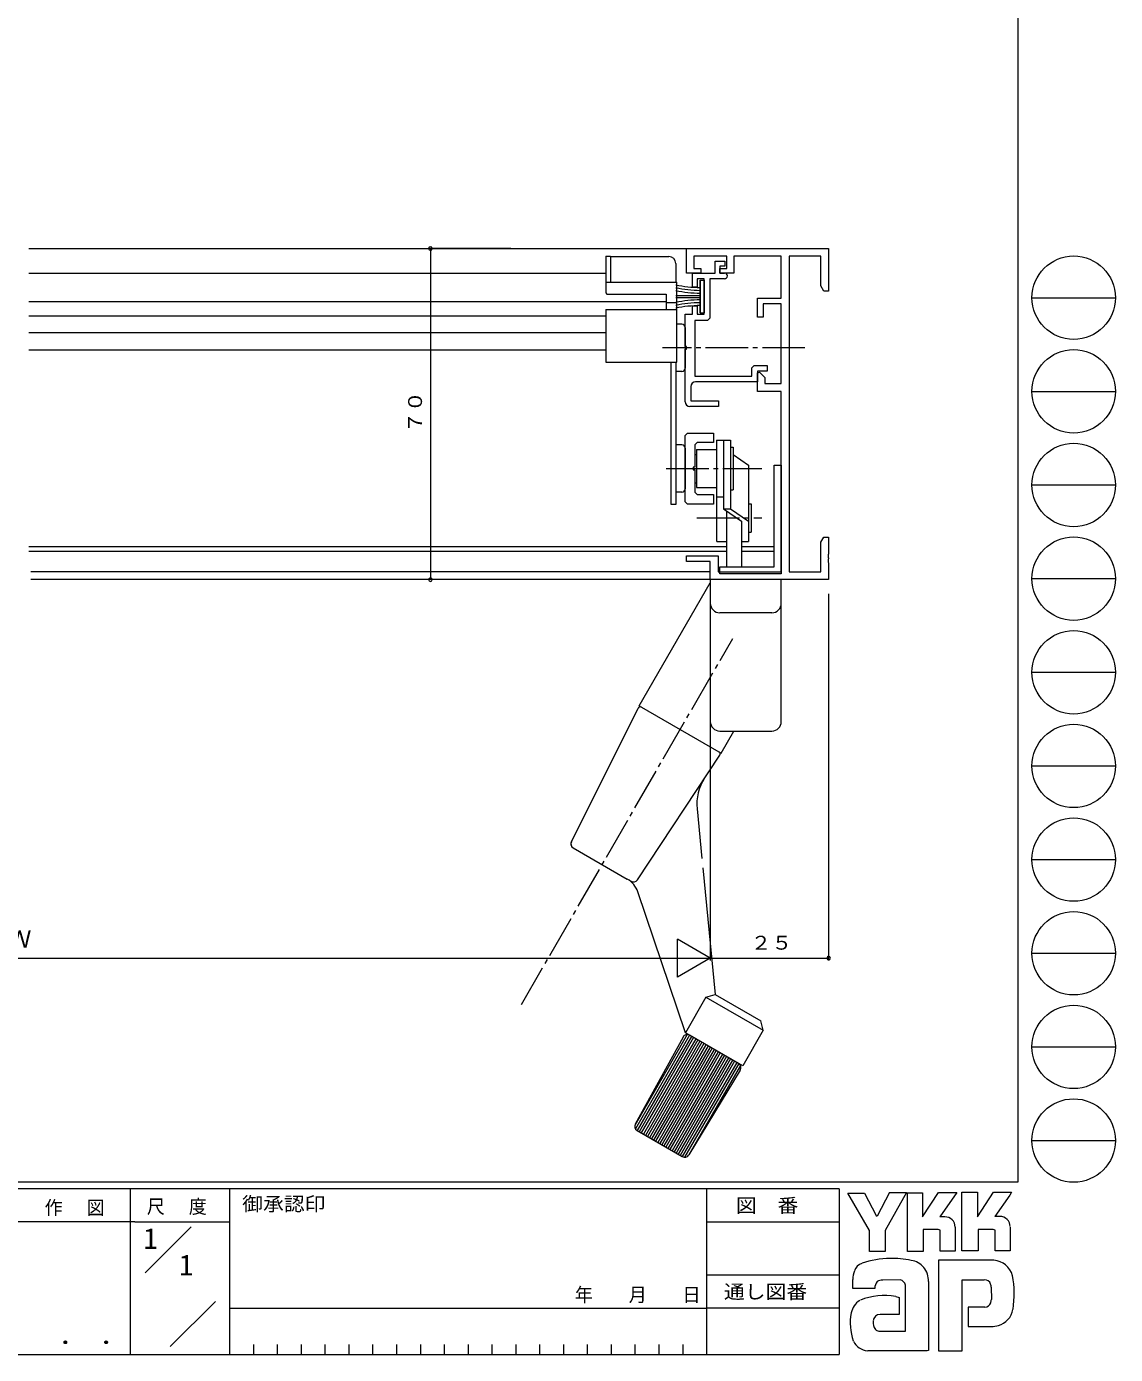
# Model space of a CAD drawing. Units: millimetres on the paper. Extents: x -420 to 373, y -297 to 267.
# Drawn here: x 142.8 to 372.9, y -297 to -16.3 of the extents above; entities that cross this region are included whole.
import ezdxf
from ezdxf.enums import TextEntityAlignment as Align

# ---------------------------------------------------------------- set-up
doc = ezdxf.new("R2010")
doc.units = ezdxf.units.MM
doc.linetypes.add('CHAIN2', pattern=[12, 9, -1, 1, -1])
doc.linetypes.add('DASHED3', pattern=[4, 3, -1])
for name, color, linetype, lineweight in [('0-1_YKK_ZWAK', 7, 'Continuous', 9), ('0-3_YKK_11', 7, 'Continuous', 9), ('0-4_YKK_12', 2, 'Continuous', 9), ('0-6_YKK_13', 4, 'Continuous', 9), ('0-7_YKK_D', 6, 'Continuous', 9)]:
    doc.layers.add(name, color=color, linetype=linetype, lineweight=lineweight)
doc.layers.add('0-2_USER1', color=3, linetype='Continuous')
doc.styles.add('ＭＳ ゴシック', font='')
doc.styles.get('ＭＳ ゴシック').set_extended_font_data('MS Gothic')

msp = doc.modelspace()

# ---------------------------------------------------------------- linework, layer by layer
at = {"layer": '0-1_YKK_ZWAK'}
for p, q in [((352.3, 264.4), (352.3, -260.6)), ((355.276, -73.616), (372.916, -73.616)), ((355.276, -93.412), (372.916, -93.412)), ((355.276, -113.208), (372.916, -113.208)), ((355.276, -133.004), (372.916, -133.004)), ((355.276, -152.8), (372.916, -152.8)), ((355.276, -172.596), (372.916, -172.596)), ((355.276, -192.392), (372.916, -192.392)), ((355.276, -212.188), (372.916, -212.188)), ((355.276, -231.984), (372.916, -231.984)), ((355.276, -251.78), (372.916, -251.78)), ((352.3, -260.6), (-417.7, -260.6)), ((314.5, -262), (-417.7, -262)), ((164.7, -262), (164.7, -297)), ((185.7, -262), (185.7, -297)), ((286.5, -262), (286.5, -297)), ((314.5, -262), (314.5, -297)), ((316.337, -262.906), (319.851, -262.906)), ((320.932, -270.799), (316.337, -262.906)), ((325.136, -262.798), (322.581, -267.771)), ((328.96, -275.231), (328.96, -262.825)), ((340.474, -262.717), (343.745, -262.717)), ((340.474, -275.123), (340.474, -262.717)), ((347.178, -262.717), (350.962, -262.717)), ((350.583, -263.365), (347.461, -267.825)), ((350.962, -262.717), (350.583, -263.365)), ((165.684, -268.999), (97.5, -268.999)), ((165.684, -268.999), (185.7, -268.999)), ((286.5, -269), (314.5, -269)), ((336.879, -267.906), (335.84, -267.906)), ((348.501, -267.825), (347.461, -267.825)), ((167.87, -279.736), (177.564, -270.043)), ((335.474, -270.582), (332.284, -270.582)), ((339.042, -270.069), (339.042, -275.15)), ((343.88, -270.555), (343.88, -275.123)), ((347.069, -270.555), (343.88, -270.555)), ((347.502, -270.717), (347.069, -270.555)), ((347.502, -275.096), (347.502, -270.717)), ((350.664, -270.069), (350.664, -275.096)), ((347.502, -275.046), (347.553, -275.096)), ((347.124, -277.096), (335.528, -277.096)), ((335.528, -277.096), (335.528, -296.206)), ((343.88, -275.123), (340.474, -275.123)), ((350.664, -275.096), (347.502, -275.096)), ((286.5, -280.199), (314.5, -280.199)), ((317.418, -283.07), (317.418, -281.141)), ((322.067, -283.07), (317.418, -283.07)), ((327.446, -281.205), (323.748, -281.275)), ((328.527, -292.071), (328.527, -282.34)), ((333.42, -281.583), (333.42, -296.179)), ((340.555, -281.259), (345.204, -281.259)), ((340.555, -296.206), (340.555, -281.259)), ((346.673, -282.756), (346.691, -285.391)), ((173.172, -295.345), (182.696, -285.821)), ((185.7, -287.2), (286.5, -287.2)), ((314.5, -287.199), (286.5, -287.199)), ((327.176, -288.53), (323.181, -288.535)), ((341.772, -286.989), (341.772, -291.125)), ((345.313, -286.989), (341.772, -286.989)), ((341.772, -291.125), (347.097, -291.125)), ((347.097, -291.125), (348.178, -290.882)), ((322.905, -292.071), (328.527, -292.071)), ((328.095, -292.071), (328.446, -292.071)), ((328.527, -292.07), (328.528, -292.071)), ((-417.7, -297), (314.5, -297)), ((190.74, -294.9), (190.74, -297)), ((195.78, -294.9), (195.78, -297)), ((200.82, -294.9), (200.82, -297)), ((205.86, -294.9), (205.86, -297)), ((210.9, -294.9), (210.9, -297)), ((215.94, -294.9), (215.94, -297)), ((220.98, -294.9), (220.98, -297)), ((226.02, -294.9), (226.02, -297)), ((231.06, -294.9), (231.06, -297)), ((236.1, -294.9), (236.1, -297)), ((241.14, -294.9), (241.14, -297)), ((246.18, -294.9), (246.18, -297)), ((251.22, -294.9), (251.22, -297)), ((256.26, -294.9), (256.26, -297)), ((261.3, -294.9), (261.3, -297)), ((266.34, -294.9), (266.34, -297)), ((271.38, -294.9), (271.38, -297)), ((276.42, -294.9), (276.42, -297)), ((281.46, -294.9), (281.46, -297)), ((322.067, -296.26), (320.58, -296.26)), ((333.095, -296.233), (322.067, -296.26)), ((333.42, -296.179), (333.095, -296.233))]:
    msp.add_line(p, q, dxfattribs=at)
for points in [[(319.851, -262.906), (322.364, -267.609), (322.581, -267.771)], [(325.136, -262.798), (328.762, -262.798), (324.229, -270.826)], [(328.96, -262.825), (332.176, -262.825), (332.176, -267.923), (335.555, -262.771)], [(335.555, -262.771), (339.38, -262.771), (335.84, -267.906)], [(343.745, -262.717), (343.745, -267.908), (347.178, -262.717)], [(324.229, -270.826), (324.229, -275.258), (320.932, -275.258), (320.932, -270.799)], [(332.284, -270.582), (332.284, -275.231), (328.96, -275.231)], [(339.042, -275.15), (335.906, -275.15), (335.906, -270.744), (335.474, -270.582)], [(326.473, -284.773), (327.176, -284.935), (327.176, -288.53)], [(335.528, -296.206), (339.772, -296.206), (340.555, -296.206)]]:
    msp.add_lwpolyline(points, dxfattribs=at)
for centre in [(364.096, -73.616), (364.096, -93.412), (364.096, -113.208), (364.096, -133.004), (364.096, -152.8), (364.096, -172.596), (364.096, -192.392), (364.096, -212.188), (364.096, -231.984), (364.096, -251.78)]:
    msp.add_circle(centre, 8.82, dxfattribs=at)
for centre, radius, start, end in [((336.879, -270.069), 2.163, 0.00165, 89.99603), ((348.501, -269.988), 2.163, 0.00165, 89.99603), ((320.106, -280.055), 2.444, 109.02126, 161.51263), ((325.222, -294.401), 17.68, 89.89165, 109.30847), ((325.741, -297.463), 20.748, 78.78009, 91.46938), ((329.03, -281.496), 4.449, 40.66422, 80.31693), ((346.972, -281.44), 4.341, 14.44571, 87.08746), ((322.459, -281.166), 5.037, 158.41083, 179.71774), ((328.809, -281.485), 4.612, 358.78058, 38.76563), ((330.666, -284.187), 20.86, 350.99026, 10.67624), ((324.175, -283.007), 2.109, 138.46381, 181.71359), ((323.615, -282.971), 1.701, 85.50551, 126.78038), ((326.956, -282.754), 1.625, 14.75519, 72.44994), ((345.365, -282.479), 1.229, 16.43123, 96.91661), ((343.031, -283.208), 3.673, 4.93422, 17.03551), ((320.927, -288.927), 3.908, 121.8271, 169.08475), ((324.02, -297.854), 13.309, 79.38097, 112.05824), ((345.314, -285.684), 1.306, 269.95467, 342.90144), ((343.01, -285.041), 3.697, 343.6902, 354.75362), ((327.949, -290.395), 11.082, 168.76372, 199.80078), ((323.19, -289.979), 1.445, 90.33952, 178.03638), ((347.035, -286.745), 4.291, 285.4429, 349.90448), ((324.082, -290.328), 2.369, 171.08202, 216.71922), ((323.15, -290.565), 1.526, 230.97279, 260.7549), ((320.94, -292.443), 3.823, 207.31435, 263.59464)]:
    msp.add_arc(centre, radius, start, end, dxfattribs=at)
at = {"layer": '0-3_YKK_11'}
for p, q in [((282.3, -63.216), (312.3, -63.216)), ((282.3, -68.416), (282.3, -63.216)), ((312.3, -63.216), (312.3, -72.216)), ((283.8, -64.846), (283.8, -67.416)), ((290.8, -64.846), (283.8, -64.846)), ((288.3, -65.916), (290.4, -65.916)), ((288.3, -68.416), (288.3, -65.916)), ((289.3, -66.916), (289.3, -68.416)), ((290.4, -66.916), (289.3, -66.916)), ((290.4, -65.916), (290.4, -66.916)), ((290.8, -67.416), (290.8, -64.846)), ((292.3, -64.846), (292.3, -68.416)), ((302.3, -64.846), (292.3, -64.846)), ((302.3, -73.716), (302.3, -64.846)), ((310.67, -64.846), (303.93, -64.846)), ((303.93, -64.846), (303.93, -131.586)), ((310.67, -71.125), (310.67, -64.846)), ((285.3, -68.416), (282.3, -68.416)), ((283.5, -68.416), (288.3, -68.416)), ((283.5, -71.366), (283.5, -68.416)), ((283.8, -67.416), (285.3, -67.416)), ((284.5, -69.616), (284.5, -71.366)), ((286, -69.616), (284.5, -69.616)), ((285.3, -67.416), (285.3, -68.416)), ((286, -77.116), (286, -69.616)), ((287.2, -69.616), (287.2, -77.916)), ((290.3, -69.616), (287.2, -69.616)), ((289.3, -67.416), (290.8, -67.416)), ((289.3, -68.416), (289.3, -67.416)), ((292.3, -68.416), (289.3, -68.416)), ((289.3, -68.416), (290.3, -68.416)), ((284.5, -71.366), (283.5, -71.366)), ((311.3, -72.216), (310.67, -71.125)), ((312.3, -72.216), (311.3, -72.216)), ((283.5, -75.366), (284.5, -75.366)), ((283.5, -77.116), (283.5, -75.366)), ((284.5, -75.366), (284.5, -77.116)), ((297.3, -73.716), (302.3, -73.716)), ((297.3, -77.716), (297.3, -73.716)), ((298.5, -74.916), (298.5, -77.716)), ((302.3, -74.916), (298.5, -74.916)), ((302.3, -91.786), (302.3, -74.916)), ((282, -77.116), (283.5, -77.116)), ((282, -83.916), (282, -77.116)), ((284, -78.416), (284, -90.216)), ((286.7, -78.416), (284, -78.416)), ((284.5, -77.116), (286, -77.116)), ((287.2, -77.916), (286.7, -78.416)), ((298.5, -77.716), (297.3, -77.716)), ((282.3, -83.916), (282, -83.916)), ((282.3, -84.516), (282.3, -83.916)), ((282, -84.516), (282.3, -84.516)), ((282, -95.616), (282, -84.516)), ((296.1, -88.416), (296.6, -87.916)), ((296.1, -90.216), (296.1, -88.416)), ((296.6, -87.916), (299.3, -87.916)), ((297.3, -89.116), (297.3, -91.416)), ((299.3, -89.116), (297.3, -89.116)), ((297.3, -89.515), (297.67, -89.362)), ((297.3, -93.416), (297.3, -89.515)), ((297.67, -89.362), (298.8, -90.492)), ((299.3, -87.916), (299.3, -89.116)), ((283.2, -92.416), (283.2, -95.416)), ((284, -90.216), (296.1, -90.216)), ((297.3, -91.416), (284.2, -91.416)), ((298.8, -90.492), (298.8, -91.786)), ((298.8, -91.786), (302.3, -91.786)), ((283.2, -95.416), (289, -95.416)), ((289, -95.416), (289, -96.616)), ((302.3, -93.416), (297.3, -93.416)), ((302.3, -131.586), (302.3, -93.416)), ((289, -96.616), (283, -96.616)), ((282, -102.735), (282.5, -102.235)), ((282, -116.735), (282, -102.735)), ((282.5, -102.235), (288, -102.235)), ((288, -102.235), (288, -104.235)), ((284.5, -104.235), (284, -104.735)), ((284, -104.735), (284, -109.435)), ((288, -104.235), (284.5, -104.235)), ((283.7, -109.435), (283.7, -110.035)), ((284, -109.435), (283.7, -109.435)), ((283.7, -110.035), (284, -110.035)), ((284, -110.035), (284, -114.735)), ((284, -114.735), (284.5, -115.235)), ((282.5, -117.235), (282, -116.735)), ((288, -117.235), (282.5, -117.235)), ((284.5, -115.235), (288, -115.235)), ((288, -115.235), (288, -117.235)), ((310.67, -125.307), (311.3, -124.216)), ((310.67, -131.586), (310.67, -125.307)), ((311.3, -124.216), (312.3, -124.216)), ((312.3, -124.216), (312.3, -127.757)), ((282.3, -128.216), (288.93, -128.216)), ((282.3, -129.416), (282.3, -128.216)), ((288.93, -128.216), (288.93, -131.586)), ((312.3, -127.757), (312.18, -127.941)), ((312.18, -127.941), (312.18, -128.491)), ((312.18, -128.491), (312.3, -128.674)), ((312.3, -128.758), (312.18, -128.941)), ((312.18, -128.941), (312.18, -129.491)), ((312.3, -128.674), (312.3, -128.758)), ((287.3, -129.416), (282.3, -129.416)), ((287.3, -133.216), (287.3, -129.416)), ((288.93, -131.586), (302.3, -131.586)), ((303.93, -131.586), (310.67, -131.586)), ((312.18, -129.491), (312.3, -129.674)), ((312.3, -129.674), (312.3, -133.216)), ((312.3, -133.216), (287.3, -133.216))]:
    msp.add_line(p, q, dxfattribs=at)
for centre, radius, start, end in [((290.3, -69.016), 0.6, 270, 90), ((284.2, -92.416), 1, 90, 180), ((283, -95.616), 1, 180, 270)]:
    msp.add_arc(centre, radius, start, end, dxfattribs=at)
at = {"layer": '0-4_YKK_12'}
for p, q in [((143.3, -63.216), (282.591, -63.216)), ((143.3, -68.416), (265.2, -68.416)), ((143.3, -74.436), (278, -74.436)), ((143.3, -77.456), (265.2, -77.456)), ((143.3, -80.956), (265.2, -80.956)), ((143.3, -84.646), (265.2, -84.646)), ((143.3, -126.216), (290.7, -126.216)), ((293.9, -126.216), (300.8, -126.216)), ((143.3, -127.216), (290.7, -127.216)), ((293.9, -127.216), (300.8, -127.216)), ((143.674, -131.516), (287.3, -131.516)), ((287.3, -133.216), (143.674, -133.216))]:
    msp.add_line(p, q, dxfattribs=at)
at = {"layer": '0-6_YKK_13'}
for p, q in [((265.2, -64.821), (265.2, -72.605)), ((265.2, -64.821), (266.2, -64.821)), ((266.2, -64.821), (266.2, -70.324)), ((266.2, -64.902), (278.5, -64.902)), ((280, -66.402), (280, -70.324)), ((285.15, -69.921), (286, -69.921)), ((285.15, -69.921), (285.15, -76.821)), ((285.15, -76.821), (285.15, -69.921)), ((286, -69.921), (286, -76.821)), ((265.2, -70.324), (280.2, -70.324)), ((265.2, -72.605), (265.431, -72.836)), ((265.431, -72.836), (278, -72.836)), ((278, -72.836), (278, -76.116)), ((280.2, -87.226), (280.2, -70.324)), ((278, -74.598), (280.2, -74.598)), ((280, -73.171), (285.15, -73.171)), ((280, -73.571), (285.15, -73.571)), ((265.2, -76.116), (265.2, -87.226)), ((265.2, -76.116), (280.2, -76.116)), ((285.15, -76.821), (286, -76.821)), ((281.3, -79.216), (280.2, -79.216)), ((282, -79.916), (282, -88.516)), ((265.2, -87.226), (280.2, -87.226)), ((279, -117.34), (279, -87.226)), ((280, -87.226), (280, -117.34)), ((281.3, -89.216), (280, -89.216)), ((288.6, -103.738), (291.6, -103.738)), ((288.6, -103.738), (288.6, -115.738)), ((290.1, -103.738), (290.1, -118.251)), ((291.6, -103.738), (291.6, -118.251)), ((281.3, -104.74), (280, -104.74)), ((282, -105.44), (282, -114.04)), ((284.4, -105.738), (284.4, -113.738)), ((284.4, -105.738), (288.6, -105.738)), ((291.6, -105.238), (292.1, -105.238)), ((292.1, -105.238), (292.1, -114.238)), ((284, -106.738), (284.4, -106.738)), ((292.1, -106.776), (295.4, -109.038)), ((295.4, -109.038), (295.4, -125.156)), ((300.8, -109.016), (302.3, -109.016)), ((300.8, -130.516), (300.8, -109.016)), ((302.3, -109.016), (302.3, -132.016)), ((281.3, -114.74), (280, -114.74)), ((284, -112.738), (284.4, -112.738)), ((284.4, -113.738), (288.6, -113.738)), ((291.6, -114.238), (292.1, -114.238)), ((280, -117.34), (279, -117.34)), ((288.6, -115.738), (290.1, -115.738)), ((288.7, -125.156), (288.7, -115.738)), ((295.4, -117.156), (295.9, -117.156)), ((295.9, -117.156), (295.9, -123.156)), ((290.1, -118.251), (293.9, -120.856)), ((290.1, -118.251), (291.6, -118.251)), ((290.7, -118.662), (290.7, -130.516)), ((291.6, -118.251), (295.4, -120.856)), ((293.9, -120.856), (293.9, -130.516)), ((295.4, -123.156), (295.9, -123.156)), ((288.7, -125.156), (290.7, -125.156)), ((293.9, -125.156), (295.4, -125.156)), ((272.29, -159.875), (287.3, -133.876)), ((302.3, -133.216), (287.3, -133.216)), ((287.3, -133.216), (287.3, -163.216)), ((302.3, -132.016), (289.3, -132.016)), ((302.3, -163.216), (302.3, -133.216)), ((300.3, -140.216), (289.3, -140.216)), ((272.29, -159.875), (289.61, -169.875)), ((257.942, -188.611), (272.052, -160.35)), ((289.3, -165.216), (300.3, -165.216)), ((289.61, -169.875), (292.3, -165.216)), ((271.897, -196.668), (289.317, -170.318)), ((284.487, -181.685), (285.523, -192.19)), ((258.337, -189.924), (269.744, -196.51)), ((285.715, -194.131), (288.359, -220.941)), ((282.029, -229.006), (271.981, -199.241)), ((286.379, -221.472), (282.029, -229.006)), ((282.414, -229.383), (271.335, -248.572)), ((281.537, -229.902), (271.432, -248.317)), ((282.914, -229.517), (271.469, -249.34)), ((283.347, -229.767), (271.847, -249.686)), ((283.78, -230.017), (272.28, -249.936)), ((294.153, -236.006), (282.029, -229.006)), ((293.268, -235.495), (282.914, -229.517)), ((298.503, -228.472), (294.153, -236.006)), ((284.213, -230.267), (272.713, -250.186)), ((284.646, -230.517), (273.146, -250.436)), ((285.079, -230.767), (273.579, -250.686)), ((285.512, -231.017), (274.012, -250.936)), ((285.945, -231.267), (274.445, -251.186)), ((286.378, -231.517), (274.878, -251.436)), ((286.811, -231.767), (275.311, -251.686)), ((287.244, -232.017), (275.744, -251.936)), ((287.677, -232.267), (276.177, -252.186)), ((288.11, -232.517), (276.61, -252.436)), ((288.543, -232.767), (277.043, -252.686)), ((288.976, -233.017), (277.476, -252.936)), ((289.409, -233.267), (277.909, -253.186)), ((289.842, -233.517), (278.342, -253.436)), ((290.275, -233.767), (278.775, -253.686)), ((290.708, -234.017), (279.208, -253.936)), ((291.141, -234.267), (279.641, -254.186)), ((291.574, -234.517), (280.074, -254.436)), ((292.007, -234.767), (280.507, -254.686)), ((292.44, -235.017), (280.94, -254.936)), ((292.873, -235.267), (281.373, -255.186)), ((293.306, -235.518), (281.873, -255.319)), ((293.623, -236.88), (282.728, -254.838)), ((293.659, -235.906), (282.745, -254.81)), ((271.809, -249.664), (281.373, -255.185))]:
    msp.add_line(p, q, dxfattribs=at)
at = {"layer": '0-6_YKK_13', "linetype": 'CHAIN2'}
for p, q in [((307.3, -84.216), (277.2, -84.216)), ((277.964, -109.738), (298.168, -109.738)), ((284.466, -120.156), (298.168, -120.156)), ((247.365, -223.046), (292.048, -145.652))]:
    msp.add_line(p, q, dxfattribs=at)
at = {"layer": '0-6_YKK_13'}
for points in [[(289.3, -132.016), (289.3, -130.516), (300.8, -130.516)], [(286.379, -221.472), (288.359, -220.941), (297.972, -226.491)], [(286.379, -221.472), (298.503, -228.472), (297.972, -226.491)]]:
    msp.add_lwpolyline(points, dxfattribs=at)
for centre, radius, start, end in [((278.5, -66.402), 1.5, 0, 90), ((285.575, -43.471), 28, 258.51524, 269.13029), ((285.575, -44.071), 28, 258.51524, 269.13029), ((285.575, -44.671), 28, 258.51524, 269.13029), ((285.575, -102.071), 28, 90.86969, 101.48474), ((285.575, -102.671), 28, 90.86969, 101.48474), ((285.575, -103.271), 28, 90.86969, 101.48474), ((281.3, -79.916), 0.7, 0, 90), ((281.3, -88.516), 0.7, 270, 0), ((281.3, -105.44), 0.7, 0, 90), ((281.3, -114.04), 0.7, 270, 0), ((289.3, -138.216), 2, 180, 270), ((300.3, -138.216), 2, 270, 0), ((272.5, -160.573), 0.5, 60, 153.46822), ((289.3, -163.216), 2, 180, 270), ((300.3, -163.216), 2, 270, 0), ((288.9, -170.042), 0.5, 326.53177, 60), ((294.439, -180.704), 10, 146.53177, 185.63374), ((258.837, -189.058), 1, 153.46822, 239.99998), ((267.244, -200.84), 5, 18.65222, 60), ((271.063, -196.117), 1, 239.99998, 326.53177), ((282.414, -230.383), 1, 60, 151.24536), ((292.768, -236.361), 1, 328.75462, 60), ((272.309, -248.798), 1, 151.24536, 239.99998), ((281.873, -254.319), 1, 239.99998, 328.75462)]:
    msp.add_arc(centre, radius, start, end, dxfattribs=at)
at = {"layer": '0-6_YKK_13', "linetype": 'DASHED3'}
msp.add_arc((258.837, -189.058), 1, 153.46822, 239.99998, dxfattribs=at)
at = {"layer": '0-7_YKK_D'}
for p, q in [((245.15, -63.216), (227.65, -63.216)), ((228.15, -63.216), (228.15, -133.216)), ((245.15, -133.216), (227.65, -133.216)), ((287.3, -136.216), (287.3, -213.716)), ((312.3, -136.216), (312.3, -213.716)), ((280.372, -217.216), (280.372, -209.216)), ((287.3, -213.216), (280.372, -209.216)), ((-4.7, -213.216), (287.3, -213.216)), ((287.3, -213.216), (280.372, -217.216)), ((287.3, -213.216), (312.3, -213.216))]:
    msp.add_line(p, q, dxfattribs=at)
for centre, start, end in [((228.15, -63.216), 0, 180), ((228.15, -63.216), 180, 0), ((228.15, -133.216), 0, 180), ((228.15, -133.216), 180, 0), ((312.3, -213.216), 0, 180), ((312.3, -213.216), 180, 0)]:
    msp.add_arc(centre, 0.375, start, end, dxfattribs=at)

# ---------------------------------------------------------------- texts
at = {"layer": '0-1_YKK_ZWAK', "style": 'ＭＳ ゴシック', "width": 1.1}
for s, p in [('御承認印', (188.367, -267.533)), ('図\u3000番', (292.698, -267.862)), ('通し図番', (290.179, -286.085))]:
    msp.add_text(s, height=2.933, dxfattribs=at).set_placement(p, align=Align.BOTTOM_LEFT)
at = {"layer": '0-1_YKK_ZWAK', "color": 3, "style": 'ＭＳ ゴシック', "width": 1.15}
msp.add_text(' ． ．', height=3.666, dxfattribs=at).set_placement((146.755, -295.946), align=Align.BOTTOM_LEFT)
at = {"layer": '0-1_YKK_ZWAK', "char_height": 2.933, "attachment_point": 7, "style": 'ＭＳ ゴシック'}
for s, insert in [('\\T1.17;\\W0.95;尺\\~\\~度', (168.212, -267.537)), ('\\T1.17;\\W0.95;作\\~\\~図', (146.62, -267.762)), ('\\T1.2;\\W0.95;年\\~\\~\\~月\\~\\~\\~日', (258.676, -286.169))]:
    msp.add_mtext(s, dxfattribs=dict(at, insert=insert))
at = {"layer": '0-2_USER1', "style": 'ＭＳ ゴシック'}
for p in [(167.5, -275.999), (175.033, -281.599)]:
    msp.add_text('1', height=4.399, dxfattribs=at).set_placement(p, align=Align.BOTTOM_LEFT)
at = {"layer": '0-7_YKK_D', "color": 7, "style": 'ＭＳ ゴシック', "width": 1.1}
msp.add_text('７０', height=2.933, rotation=90, dxfattribs=at).set_placement((227.25, -102.197), align=Align.BOTTOM_LEFT)
at = {"layer": '0-7_YKK_D', "color": 3, "style": 'ＭＳ ゴシック'}
msp.add_text('Ｗ', height=3.666, dxfattribs=at).set_placement((138.837, -212.116), align=Align.BOTTOM_LEFT)
at = {"layer": '0-7_YKK_D', "color": 7, "style": 'ＭＳ ゴシック', "width": 1.1}
msp.add_text('２５', height=2.933, dxfattribs=at).set_placement((295.818, -212.316), align=Align.BOTTOM_LEFT)

doc.saveas('drawing.dxf')
